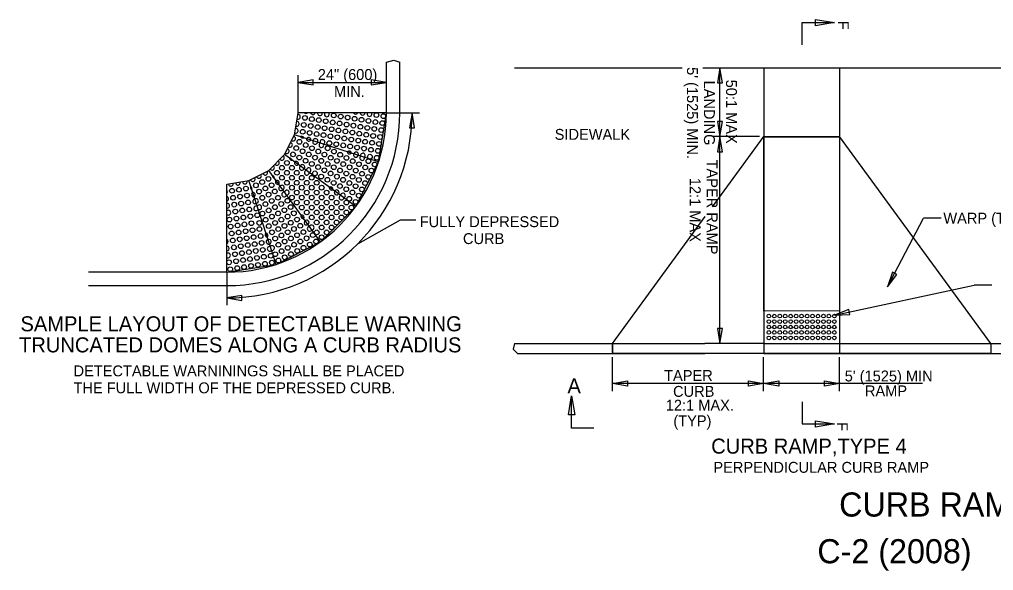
# Model space of a CAD drawing. Extents: x 1.1 to 17, y 0.2 to 10.1.
# Drawn here: x 1.13 to 9.16, y 0.55 to 5.1 of the extents above; entities that cross this region are included whole.
import ezdxf

# ---------------------------------------------------------------- set-up
doc = ezdxf.new("R2010")
doc.units = 0
for name, color, linetype in [('SD_P_Dimension Lines', 7, 'Continuous'), ('SD_P_Dimension Text', 7, 'Continuous'), ('SD_P_Frame', 7, 'Continuous'), ('SD_P_Prop Object Lines', 7, 'Continuous'), ('SD_P_Shading', 7, 'Continuous'), ('SD_P_Subtitles', 7, 'Continuous'), ('SD_X_Exist Object Lines', 7, 'Continuous')]:
    doc.layers.add(name, color=color, linetype=linetype)

msp = doc.modelspace()

# ---------------------------------------------------------------- linework, layer by layer
at = {"layer": 'SD_P_Dimension Lines'}
for p, q in [((7.5818, 4.8912), (7.5818, 5.0742)), ((7.5818, 5.0742), (7.8478, 5.0742)), ((7.6915, 5.1003), (7.8478, 5.0741)), ((7.6915, 5.0478), (7.6915, 5.1003)), ((7.8478, 5.0741), (7.6915, 5.0478)), ((6.9029, 4.7025), (6.8819, 4.5775)), ((6.9028, 4.1336), (6.9028, 4.7026)), ((6.9239, 4.5775), (6.9029, 4.7025)), ((3.424, 4.331), (3.424, 4.6407)), ((3.549, 4.6017), (3.424, 4.5807)), ((3.424, 4.5807), (4.1514, 4.5807)), ((3.424, 4.5807), (3.549, 4.5597)), ((3.549, 4.5597), (3.549, 4.6017)), ((4.1514, 4.5807), (4.0264, 4.6017)), ((4.0264, 4.6017), (4.0264, 4.5597)), ((4.0264, 4.5597), (4.1514, 4.5807)), ((6.8819, 4.5775), (6.9239, 4.5775)), ((4.2625, 4.331), (4.424, 4.331)), ((4.364, 4.331), (4.343, 4.206)), ((4.385, 4.206), (4.364, 4.331)), ((6.8819, 4.2585), (6.9029, 4.1335)), ((6.9239, 4.2585), (6.8819, 4.2585)), ((6.9029, 4.1335), (6.9239, 4.2585)), ((4.343, 4.206), (4.385, 4.206)), ((7.2302, 4.1336), (6.8428, 4.1336)), ((6.9029, 4.1335), (6.8819, 4.0085)), ((6.9028, 2.4266), (6.9028, 4.1336)), ((6.9239, 4.0085), (6.9029, 4.1335)), ((6.8819, 4.0085), (6.9239, 4.0085)), ((8.2838, 2.8953), (8.5801, 3.46)), ((8.7261, 3.46), (8.5801, 3.46)), ((3.9163, 3.2501), (4.2681, 3.4465)), ((4.2681, 3.4465), (4.3935, 3.4465)), ((8.3245, 3.0154), (8.2839, 2.8954)), ((8.2839, 2.8954), (8.3615, 2.9956)), ((8.3615, 2.9956), (8.3245, 3.0154)), ((2.8354, 2.9039), (2.8354, 2.7423)), ((7.8481, 2.6606), (8.9992, 2.9066)), ((9.1452, 2.9066), (8.9992, 2.9066)), ((2.9604, 2.8233), (2.8354, 2.8023)), ((2.9604, 2.7813), (2.9604, 2.8233)), ((2.8354, 2.8023), (2.9604, 2.7813)), ((7.9661, 2.7067), (7.8481, 2.6606)), ((7.8481, 2.6606), (7.9747, 2.6656)), ((7.9747, 2.6656), (7.9661, 2.7067)), ((6.8819, 2.5515), (6.9029, 2.4265)), ((6.9239, 2.5515), (6.8819, 2.5515)), ((6.9029, 2.4265), (6.9239, 2.5515)), ((6.0156, 2.0336), (6.0156, 2.3136)), ((7.2621, 2.0336), (7.2621, 2.3136)), ((7.8881, 2.0336), (7.8881, 2.3136)), ((7.2621, 2.0966), (6.0156, 2.0966)), ((6.0157, 2.0967), (6.1407, 2.1177)), ((6.1407, 2.0757), (6.0157, 2.0967)), ((6.1407, 2.1177), (6.1407, 2.0757)), ((7.1372, 2.1177), (7.2622, 2.0967)), ((7.1372, 2.0757), (7.1372, 2.1177)), ((7.2622, 2.0967), (7.1372, 2.0757)), ((7.2621, 2.0966), (7.3871, 2.1176)), ((7.3871, 2.0756), (7.2621, 2.0966)), ((7.8891, 2.0966), (7.2621, 2.0966)), ((7.3871, 2.1176), (7.3871, 2.0756)), ((7.7641, 2.1176), (7.8891, 2.0966)), ((7.7641, 2.0756), (7.7641, 2.1176)), ((7.8891, 2.0966), (7.7641, 2.0756)), ((8.5734, 2.0966), (7.8891, 2.0966)), ((5.653, 1.8378), (5.6792, 1.994)), ((5.6792, 1.7281), (5.6792, 1.9941)), ((5.6792, 1.994), (5.7055, 1.8378)), ((7.5818, 1.9454), (7.5818, 1.7624)), ((5.7055, 1.8378), (5.653, 1.8378)), ((7.6915, 1.7886), (7.8478, 1.7623)), ((7.6915, 1.7361), (7.6915, 1.7886)), ((5.8622, 1.7281), (5.6792, 1.7281)), ((7.5818, 1.7624), (7.8478, 1.7624)), ((7.8478, 1.7623), (7.6915, 1.7361))]:
    msp.add_line(p, q, dxfattribs=at)
msp.add_arc((2.8354, 4.331), 1.5286, 270, 0, dxfattribs=at)
at = {"layer": 'SD_P_Prop Object Lines'}
for p, q in [((4.1514, 4.7467), (4.2139, 4.7633)), ((4.1514, 4.331), (4.1514, 4.7467)), ((4.2139, 4.7633), (4.2625, 4.7467)), ((4.2625, 4.331), (4.2625, 4.7467)), ((5.2074, 4.7026), (6.5906, 4.7026)), ((6.7611, 4.7026), (10.4881, 4.7026)), ((7.2633, 4.7026), (7.2641, 2.3436)), ((7.8873, 4.7026), (7.8881, 2.3436)), ((4.1514, 4.331), (3.424, 4.331)), ((4.1514, 4.331), (4.2625, 4.331)), ((4.087, 3.9243), (3.3952, 4.1491)), ((6.8403, 3.5549), (7.2633, 4.1336)), ((7.2633, 4.1336), (7.8881, 4.1336)), ((9.1365, 2.4266), (7.8881, 4.1336)), ((3.9001, 3.5574), (3.3116, 3.985)), ((3.6089, 3.2663), (3.1814, 3.8548)), ((2.8354, 3.7424), (3.0173, 3.7712)), ((2.8354, 3.015), (2.8354, 3.7424)), ((3.2421, 3.0794), (3.0173, 3.7712)), ((6.0156, 2.4266), (6.7813, 3.4742)), ((2.8354, 3.015), (1.6941, 3.015)), ((2.8354, 3.015), (2.8354, 2.9039)), ((1.6941, 2.9039), (2.8354, 2.9039)), ((5.2074, 2.4266), (6.7788, 2.4266)), ((6.0156, 2.4266), (6.0156, 2.3436)), ((7.2641, 2.4266), (6.7788, 2.4266)), ((7.2641, 2.4266), (7.8881, 2.4266)), ((7.8881, 2.4266), (8.3871, 2.4266)), ((8.3871, 2.4266), (10.4881, 2.4266)), ((9.1365, 2.4266), (9.1365, 2.3436)), ((5.2344, 2.3436), (6.7788, 2.3436)), ((7.2641, 2.3436), (6.7788, 2.3436)), ((7.2641, 2.3436), (7.8881, 2.3436)), ((7.8881, 2.3436), (8.3871, 2.3436)), ((8.3871, 2.3436), (10.4611, 2.3436))]:
    msp.add_line(p, q, dxfattribs=at)
for points in [[(2.8354, 3.015), (3.2421, 3.0794), (3.6089, 3.2663), (3.9001, 3.5574), (4.087, 3.9243), (4.1514, 4.331)], [(3.0173, 3.7712), (3.1814, 3.8548), (3.3116, 3.985), (3.3952, 4.1491), (3.424, 4.331)], [(5.2074, 2.4266), (5.1984, 2.3796), (5.2344, 2.3436)]]:
    msp.add_lwpolyline(points, dxfattribs=at)
for radius in [1.316, 1.4271]:
    msp.add_arc((2.8354, 4.331), radius, 270, 0, dxfattribs=at)
at = {"layer": 'SD_P_Shading'}
msp.add_line((7.2641, 2.6946), (7.2633, 4.1336), dxfattribs=at)
msp.add_lwpolyline([(7.2633, 4.1336), (7.8876, 4.134), (7.8881, 3.3436), (7.8881, 2.6949), (7.2641, 2.6946)], dxfattribs=at)
msp.add_lwpolyline([(6.0156, 2.4266), (9.1365, 2.4296), (9.1365, 2.3466), (6.0156, 2.3436)], close=True, dxfattribs=at)
at = {"layer": 'SD_X_Exist Object Lines'}
msp.add_line((7.264, 4.1316), (7.8881, 4.1316), dxfattribs=at)
for centre, radius in [((3.4797, 4.2876), 0.0195), ((3.5369, 4.2785), 0.0195), ((3.5941, 4.2695), 0.0195), ((3.6513, 4.2604), 0.0195), ((3.7085, 4.2513), 0.0195), ((3.7176, 4.3085), 0.0195), ((3.7658, 4.2423), 0.0195), ((3.7748, 4.2995), 0.0195), ((3.832, 4.2904), 0.0195), ((3.8893, 4.2814), 0.0195), ((3.9465, 4.2723), 0.0195), ((4.0037, 4.2632), 0.0195), ((4.0609, 4.2542), 0.0195), ((4.07, 4.3114), 0.0195), ((4.1181, 4.2451), 0.0195), ((4.1272, 4.3023), 0.0195), ((3.4616, 4.1732), 0.0195), ((3.4706, 4.2304), 0.0195), ((3.5188, 4.1641), 0.0195), ((3.5278, 4.2213), 0.0195), ((3.5851, 4.2122), 0.0195), ((3.6423, 4.2032), 0.0195), ((3.6995, 4.1941), 0.0195), ((3.7567, 4.1851), 0.0195), ((3.8139, 4.176), 0.0195), ((3.823, 4.2332), 0.0195), ((3.8711, 4.1669), 0.0195), ((3.8802, 4.2241), 0.0195), ((3.9283, 4.1579), 0.0195), ((3.9374, 4.2151), 0.0195), ((3.9946, 4.206), 0.0195), ((4.0518, 4.197), 0.0195), ((4.109, 4.1879), 0.0195), ((3.4347, 4.0906), 0.0195), ((3.576, 4.155), 0.0195), ((3.6332, 4.146), 0.0195), ((3.6814, 4.0797), 0.0195), ((3.6904, 4.1369), 0.0195), ((3.7476, 4.1278), 0.0195), ((3.8049, 4.1188), 0.0195), ((3.8621, 4.1097), 0.0195), ((3.9193, 4.1007), 0.0195), ((3.9765, 4.0916), 0.0195), ((3.9856, 4.1488), 0.0195), ((4.0337, 4.0825), 0.0195), ((4.0428, 4.1397), 0.0195), ((4.1, 4.1307), 0.0195), ((3.4085, 4.039), 0.0195), ((3.4601, 4.0127), 0.0195), ((3.4864, 4.0643), 0.0195), ((3.538, 4.038), 0.0195), ((3.5896, 4.0117), 0.0195), ((3.6675, 4.037), 0.0195), ((3.7191, 4.0107), 0.0195), ((3.7386, 4.0706), 0.0195), ((3.7958, 4.0616), 0.0195), ((3.853, 4.0525), 0.0195), ((3.9102, 4.0434), 0.0195), ((3.9674, 4.0344), 0.0195), ((4.0246, 4.0253), 0.0195), ((4.0819, 4.0163), 0.0195), ((4.0909, 4.0735), 0.0195), ((3.3311, 3.9172), 0.0195), ((3.3822, 3.9874), 0.0195), ((3.4338, 3.9611), 0.0195), ((3.4854, 3.9348), 0.0195), ((3.5117, 3.9864), 0.0195), ((3.5633, 3.9601), 0.0195), ((3.6149, 3.9338), 0.0195), ((3.6412, 3.9854), 0.0195), ((3.6928, 3.9591), 0.0195), ((3.7444, 3.9328), 0.0195), ((3.7707, 3.9844), 0.0195), ((3.8223, 3.9581), 0.0195), ((3.874, 3.9318), 0.0195), ((4.0035, 3.9308), 0.0195), ((4.0156, 3.9681), 0.0195), ((4.0728, 3.959), 0.0195), ((3.2902, 3.8762), 0.0195), ((3.3721, 3.8762), 0.0195), ((3.537, 3.9085), 0.0195), ((3.5886, 3.8822), 0.0195), ((3.6402, 3.8559), 0.0195), ((3.6665, 3.9075), 0.0195), ((3.7181, 3.8812), 0.0195), ((3.7697, 3.8549), 0.0195), ((3.796, 3.9065), 0.0195), ((3.8477, 3.8802), 0.0195), ((3.8993, 3.8539), 0.0195), ((3.9256, 3.9055), 0.0195), ((3.9772, 3.8792), 0.0195), ((4.0288, 3.8529), 0.0195), ((4.0551, 3.9046), 0.0195), ((3.1274, 3.7579), 0.0195), ((3.179, 3.7842), 0.0195), ((3.2492, 3.8352), 0.0195), ((3.2902, 3.7943), 0.0195), ((3.3311, 3.8352), 0.0195), ((3.3721, 3.7943), 0.0195), ((3.4131, 3.8352), 0.0195), ((3.454, 3.7943), 0.0195), ((3.5359, 3.7943), 0.0195), ((3.5623, 3.8306), 0.0195), ((3.6139, 3.8043), 0.0195), ((3.6655, 3.778), 0.0195), ((3.6918, 3.8296), 0.0195), ((3.7434, 3.8033), 0.0195), ((3.7951, 3.777), 0.0195), ((3.8214, 3.8286), 0.0195), ((3.873, 3.8023), 0.0195), ((3.9246, 3.776), 0.0195), ((3.9509, 3.8276), 0.0195), ((4.0025, 3.8013), 0.0195), ((2.8788, 3.6867), 0.0195), ((2.936, 3.6957), 0.0195), ((2.9932, 3.7048), 0.0195), ((3.0758, 3.7316), 0.0195), ((3.1021, 3.68), 0.0195), ((3.1537, 3.7063), 0.0195), ((3.2053, 3.7326), 0.0195), ((3.2316, 3.681), 0.0195), ((3.3311, 3.7533), 0.0195), ((3.3721, 3.7124), 0.0195), ((3.4131, 3.7533), 0.0195), ((3.454, 3.7124), 0.0195), ((3.495, 3.7533), 0.0195), ((3.5359, 3.7124), 0.0195), ((3.5769, 3.7533), 0.0195), ((3.6179, 3.7124), 0.0195), ((3.7171, 3.7517), 0.0195), ((3.7688, 3.7254), 0.0195), ((3.8204, 3.6991), 0.0195), ((3.8467, 3.7507), 0.0195), ((3.8983, 3.7244), 0.0195), ((3.9499, 3.6981), 0.0195), ((3.9762, 3.7497), 0.0195), ((2.8879, 3.6295), 0.0195), ((2.9451, 3.6385), 0.0195), ((3.0023, 3.6476), 0.0195), ((3.1284, 3.6284), 0.0195), ((3.18, 3.6547), 0.0195), ((3.2063, 3.6031), 0.0195), ((3.2579, 3.6294), 0.0195), ((3.3358, 3.6041), 0.0195), ((3.3721, 3.6304), 0.0195), ((3.4131, 3.6714), 0.0195), ((3.454, 3.6304), 0.0195), ((3.495, 3.6714), 0.0195), ((3.5359, 3.6304), 0.0195), ((3.5769, 3.6714), 0.0195), ((3.6179, 3.6304), 0.0195), ((3.6588, 3.6714), 0.0195), ((3.6998, 3.6304), 0.0195), ((3.8457, 3.6212), 0.0195), ((3.872, 3.6728), 0.0195), ((3.9236, 3.6465), 0.0195), ((2.8969, 3.5723), 0.0195), ((2.906, 3.515), 0.0195), ((2.9541, 3.5813), 0.0195), ((2.9632, 3.5241), 0.0195), ((3.0113, 3.5904), 0.0195), ((3.0204, 3.5332), 0.0195), ((3.1547, 3.5768), 0.0195), ((3.181, 3.5252), 0.0195), ((3.2326, 3.5515), 0.0195), ((3.2842, 3.5778), 0.0195), ((3.3105, 3.5262), 0.0195), ((3.3621, 3.5525), 0.0195), ((3.4131, 3.5895), 0.0195), ((3.454, 3.5485), 0.0195), ((3.495, 3.5895), 0.0195), ((3.5359, 3.5485), 0.0195), ((3.5769, 3.5895), 0.0195), ((3.6179, 3.5485), 0.0195), ((3.6588, 3.5895), 0.0195), ((3.6998, 3.5485), 0.0195), ((3.7407, 3.5895), 0.0195), ((3.7817, 3.5485), 0.0195), ((3.8227, 3.5895), 0.0195), ((3.8636, 3.5485), 0.0195), ((3.8973, 3.5949), 0.0195), ((2.8578, 3.4488), 0.0195), ((2.915, 3.4578), 0.0195), ((2.9723, 3.4669), 0.0195), ((3.0295, 3.4759), 0.0195), ((3.0867, 3.485), 0.0195), ((3.1294, 3.4989), 0.0195), ((3.1556, 3.4473), 0.0195), ((3.2073, 3.4736), 0.0195), ((3.2589, 3.4999), 0.0195), ((3.2852, 3.4482), 0.0195), ((3.3368, 3.4745), 0.0195), ((3.3884, 3.5008), 0.0195), ((3.4147, 3.4492), 0.0195), ((3.495, 3.5076), 0.0195), ((3.5359, 3.4666), 0.0195), ((3.5769, 3.5076), 0.0195), ((3.6179, 3.4666), 0.0195), ((3.6588, 3.5076), 0.0195), ((3.6998, 3.4666), 0.0195), ((3.7407, 3.5076), 0.0195), ((3.7817, 3.4666), 0.0195), ((3.8227, 3.5076), 0.0195), ((2.8669, 3.3916), 0.0195), ((2.9241, 3.4006), 0.0195), ((2.9813, 3.4097), 0.0195), ((3.0385, 3.4187), 0.0195), ((3.0476, 3.3615), 0.0195), ((3.104, 3.421), 0.0195), ((3.1048, 3.3706), 0.0195), ((3.1819, 3.3956), 0.0195), ((3.2336, 3.4219), 0.0195), ((3.2599, 3.3703), 0.0195), ((3.3115, 3.3966), 0.0195), ((3.3631, 3.4229), 0.0195), ((3.3894, 3.3713), 0.0195), ((3.441, 3.3976), 0.0195), ((3.5769, 3.4256), 0.0195), ((3.6179, 3.3847), 0.0195), ((3.6588, 3.4256), 0.0195), ((3.6998, 3.3847), 0.0195), ((3.7407, 3.4256), 0.0195), ((2.876, 3.3343), 0.0195), ((2.885, 3.2771), 0.0195), ((2.9332, 3.3434), 0.0195), ((2.9422, 3.2862), 0.0195), ((2.9904, 3.3525), 0.0195), ((2.9994, 3.2952), 0.0195), ((3.0567, 3.3043), 0.0195), ((3.1139, 3.3134), 0.0195), ((3.2082, 3.344), 0.0195), ((3.2345, 3.2924), 0.0195), ((3.2862, 3.3187), 0.0195), ((3.3378, 3.345), 0.0195), ((3.3641, 3.2934), 0.0195), ((3.4157, 3.3197), 0.0195), ((3.4673, 3.346), 0.0195), ((3.4936, 3.2944), 0.0195), ((3.5452, 3.3207), 0.0195), ((3.5769, 3.3437), 0.0195), ((3.6179, 3.3028), 0.0195), ((3.6588, 3.3437), 0.0195), ((2.8941, 3.2199), 0.0195), ((2.9513, 3.229), 0.0195), ((3.0085, 3.238), 0.0195), ((3.0657, 3.2471), 0.0195), ((3.1229, 3.2562), 0.0195), ((3.132, 3.1989), 0.0195), ((3.2608, 3.2408), 0.0195), ((3.3125, 3.2671), 0.0195), ((3.3388, 3.2155), 0.0195), ((3.3904, 3.2418), 0.0195), ((3.442, 3.2681), 0.0195), ((3.4683, 3.2165), 0.0195), ((3.5199, 3.2428), 0.0195), ((3.5715, 3.2691), 0.0195), ((2.9031, 3.1627), 0.0195), ((2.9604, 3.1718), 0.0195), ((2.9694, 3.1145), 0.0195), ((3.0176, 3.1808), 0.0195), ((3.0266, 3.1236), 0.0195), ((3.0748, 3.1899), 0.0195), ((3.0838, 3.1327), 0.0195), ((3.1411, 3.1417), 0.0195), ((3.1983, 3.1508), 0.0195), ((3.2355, 3.1629), 0.0195), ((3.2871, 3.1892), 0.0195), ((3.3134, 3.1376), 0.0195), ((3.3651, 3.1639), 0.0195), ((3.4167, 3.1902), 0.0195), ((2.855, 3.0964), 0.0195), ((2.864, 3.0392), 0.0195), ((2.9122, 3.1055), 0.0195), ((2.9213, 3.0483), 0.0195), ((2.9785, 3.0573), 0.0195), ((3.0357, 3.0664), 0.0195), ((3.0929, 3.0755), 0.0195), ((3.1501, 3.0845), 0.0195), ((3.2073, 3.0936), 0.0195), ((3.2618, 3.1113), 0.0195), ((7.3061, 2.6525), 0.0151), ((7.3511, 2.6525), 0.0151), ((7.3961, 2.6525), 0.0151), ((7.4411, 2.6525), 0.0151), ((7.4861, 2.6525), 0.0151), ((7.5311, 2.6525), 0.0151), ((7.5761, 2.6525), 0.0151), ((7.6211, 2.6525), 0.0151), ((7.6661, 2.6525), 0.0151), ((7.7111, 2.6525), 0.0151), ((7.7561, 2.6525), 0.0151), ((7.8011, 2.6525), 0.0151), ((7.8461, 2.6525), 0.0151), ((7.3061, 2.6075), 0.0151), ((7.3061, 2.5625), 0.0151), ((7.3511, 2.6075), 0.0151), ((7.3511, 2.5625), 0.0151), ((7.3961, 2.6075), 0.0151), ((7.3961, 2.5625), 0.0151), ((7.4411, 2.6075), 0.0151), ((7.4411, 2.5625), 0.0151), ((7.4861, 2.6075), 0.0151), ((7.4861, 2.5625), 0.0151), ((7.5311, 2.6075), 0.0151), ((7.5311, 2.5625), 0.0151), ((7.5761, 2.6075), 0.0151), ((7.5761, 2.5625), 0.0151), ((7.6211, 2.6075), 0.0151), ((7.6211, 2.5625), 0.0151), ((7.6661, 2.6075), 0.0151), ((7.6661, 2.5625), 0.0151), ((7.7111, 2.6075), 0.0151), ((7.7111, 2.5625), 0.0151), ((7.7561, 2.6075), 0.0151), ((7.7561, 2.5625), 0.0151), ((7.8011, 2.6075), 0.0151), ((7.8011, 2.5625), 0.0151), ((7.8461, 2.6075), 0.0151), ((7.8461, 2.5625), 0.0151), ((7.3061, 2.5175), 0.0151), ((7.3511, 2.5175), 0.0151), ((7.3961, 2.5175), 0.0151), ((7.4411, 2.5175), 0.0151), ((7.4861, 2.5175), 0.0151), ((7.5311, 2.5175), 0.0151), ((7.5761, 2.5175), 0.0151), ((7.6211, 2.5175), 0.0151), ((7.6661, 2.5175), 0.0151), ((7.7111, 2.5175), 0.0151), ((7.7561, 2.5175), 0.0151), ((7.8011, 2.5175), 0.0151), ((7.8461, 2.5175), 0.0151), ((7.3061, 2.4725), 0.0151), ((7.3511, 2.4725), 0.0151), ((7.3961, 2.4725), 0.0151), ((7.4411, 2.4725), 0.0151), ((7.4861, 2.4725), 0.0151), ((7.5311, 2.4725), 0.0151), ((7.5761, 2.4725), 0.0151), ((7.6211, 2.4725), 0.0151), ((7.6661, 2.4725), 0.0151), ((7.7111, 2.4725), 0.0151), ((7.7561, 2.4725), 0.0151), ((7.8011, 2.4725), 0.0151), ((7.8461, 2.4725), 0.0151)]:
    msp.add_circle(centre, radius, dxfattribs=at)
for centre, start, end in [((3.4134, 4.2394), 249.44245, 92.55755), ((3.4225, 4.2966), 249.44245, 92.55755), ((3.4888, 4.3448), 225.21153, 314.78847), ((3.546, 4.3357), 194.13651, 345.86349), ((3.6032, 4.3267), 167.21775, 12.78225), ((3.6604, 4.3176), 136.6285, 43.3715), ((3.8983, 4.3386), 202.9718, 337.0282), ((3.9555, 4.3295), 175.6872, 4.3128), ((4.0127, 4.3205), 147.26998, 32.73002), ((3.4044, 4.1822), 249.44245, 92.55755), ((3.3831, 4.1169), 231.44245, 74.55755), ((3.4525, 4.1159), 27.21153, 116.78847), ((3.461, 4.1422), 207.21153, 296.78847), ((3.5097, 4.1069), 356.13651, 147.86349), ((3.5127, 4.1159), 176.13651, 327.86349), ((3.5643, 4.0896), 149.21775, 354.78225), ((3.5669, 4.0978), 329.21775, 174.78225), ((3.6242, 4.0888), 298.6285, 205.3715), ((3.3305, 4.0137), 231.44245, 74.55755), ((3.3568, 4.0653), 231.44245, 74.55755), ((3.6159, 4.0633), 118.6285, 25.3715), ((3.2902, 3.9581), 213.44245, 56.55755), ((3.3559, 3.9358), 9.21153, 98.78847), ((3.3721, 3.9581), 189.21153, 278.78847), ((3.8439, 3.9953), 4.9718, 139.0282), ((3.8486, 4.0097), 184.9718, 319.0282), ((3.9003, 3.9834), 157.6872, 346.3128), ((3.9012, 3.9862), 337.6872, 166.3128), ((3.9519, 3.9571), 129.26998, 14.73002), ((3.9584, 3.9772), 309.26998, 194.73002), ((3.2083, 3.8762), 213.44245, 56.55755), ((3.2492, 3.9172), 213.44245, 56.55755), ((3.4131, 3.9172), 158.13651, 309.86349), ((3.4075, 3.9095), 338.13651, 129.86349), ((3.454, 3.8762), 131.21775, 336.78225), ((3.4591, 3.8832), 311.21775, 156.78225), ((3.5107, 3.8569), 280.6285, 187.3715), ((3.0495, 3.7832), 195.44245, 38.55755), ((3.1011, 3.8095), 195.44245, 38.55755), ((3.1527, 3.8358), 195.44245, 38.55755), ((3.2306, 3.8105), 171.21153, 260.78847), ((3.2083, 3.7943), 351.21153, 80.78847), ((3.495, 3.8352), 100.6285, 7.3715), ((2.8697, 3.7439), 177.44245, 20.55755), ((2.9269, 3.753), 177.44245, 20.55755), ((2.9842, 3.762), 177.44245, 20.55755), ((3.0504, 3.7139), 153.21153, 242.78847), ((3.0242, 3.7053), 333.21153, 62.78847), ((3.2569, 3.7589), 140.13651, 291.86349), ((3.2492, 3.7533), 320.13651, 111.86349), ((3.2832, 3.7073), 113.21775, 318.78225), ((3.2902, 3.7124), 293.21775, 138.78225), ((3.6998, 3.7124), 166.9718, 301.0282), ((3.6908, 3.7001), 346.9718, 121.0282), ((2.8216, 3.6776), 315.21153, 44.78847), ((2.8306, 3.6204), 284.13651, 75.86349), ((3.0595, 3.6567), 122.13651, 273.86349), ((3.0505, 3.6537), 302.13651, 93.86349), ((3.0686, 3.5994), 95.21775, 300.78225), ((3.0768, 3.6021), 275.21775, 120.78225), ((3.3095, 3.6557), 82.6285, 349.3715), ((3.3311, 3.6714), 262.6285, 169.3715), ((3.7407, 3.6714), 139.6872, 328.3128), ((3.7425, 3.6738), 319.6872, 148.3128), ((3.7817, 3.6304), 111.26998, 356.73002), ((3.7941, 3.6475), 291.26998, 176.73002), ((2.8397, 3.5632), 257.21775, 102.78225), ((3.0776, 3.5422), 64.6285, 331.3715), ((3.1031, 3.5505), 244.6285, 151.3715), ((2.8488, 3.506), 226.6285, 133.3715), ((3.4663, 3.4755), 148.9718, 283.0282), ((3.454, 3.4666), 328.9718, 103.0282), ((3.4926, 3.4239), 121.6872, 310.3128), ((3.495, 3.4256), 301.6872, 130.3128), ((3.5189, 3.3723), 93.26998, 338.73002), ((3.5359, 3.3847), 273.26998, 158.73002), ((3.1711, 3.3224), 130.9718, 265.0282), ((3.1566, 3.3177), 310.9718, 85.0282), ((2.8278, 3.2681), 292.9718, 67.0282), ((2.8369, 3.2108), 265.6872, 94.3128), ((3.1801, 3.2652), 103.6872, 292.3128), ((3.1892, 3.208), 75.26998, 320.73002), ((3.1829, 3.2661), 283.6872, 112.3128), ((3.2092, 3.2145), 255.26998, 140.73002), ((2.8459, 3.1536), 237.26998, 122.73002)]:
    msp.add_arc(centre, 0.0195, start, end, dxfattribs=at)

# ---------------------------------------------------------------- texts
at = {"layer": 'SD_P_Dimension Text'}
for s, rotation, p in [('F', 270, (7.8756, 5.0899)), ("5' (1525) MIN.", 270, (6.6308, 4.7071)), ('LANDING', 270, (6.7706, 4.5958)), ('50:1 MAX', 270, (6.9529, 4.6033)), ('TAPER RAMP', 270, (6.7939, 3.9438)), ('12:1 MAX', 270, (6.6541, 3.7934)), ('WARP (TYP)', 360, (8.7451, 3.4156)), (' TAPER', 360, (6.4085, 2.1176)), ('CURB', 360, (6.5159, 1.9862)), ('12:1 MAX.', 360, (6.4561, 1.8721)), ('(TYP)', 360, (6.5185, 1.7434)), ('F', 270, (7.867, 1.7781))]:
    msp.add_text(s, height=0.09, rotation=rotation, dxfattribs=at).set_placement(p)
for s, height, p in [('24" (600)', 0.09, (3.5859, 4.6011)), ('MIN.', 0.09, (3.7198, 4.4612)), ('SIDEWALK', 0.09, (5.5399, 4.1072)), ('FULLY DEPRESSED', 0.09, (4.427, 3.3867)), ('CURB', 0.09, (4.7833, 3.2469)), ('DETECTABLE WARNININGS SHALL BE PLACED', 0.09, (1.5716, 2.1554)), ("5' (1525) MIN", 0.089998, (7.9318, 2.1134)), ('THE FULL WIDTH OF THE DEPRESSED CURB.', 0.09, (1.5716, 2.0156)), ('A', 0.124, (5.6451, 2.0154)), ('RAMP', 0.09, (8.0982, 1.9906)), ('PERPENDICULAR CURB RAMP', 0.089998, (6.8485, 1.3595))]:
    msp.add_text(s, height=height, dxfattribs=at).set_placement(p)
at = {"layer": 'SD_P_Frame'}
for s, p in [('CURB RAMPS, TYPES 2, 3, & 4', (7.8858, 0.9984)), ('C-2 (2008) ', (7.706, 0.6129))]:
    msp.add_text(s, height=0.198994, dxfattribs=at).set_placement(p)
at = {"layer": 'SD_P_Subtitles'}
for s, p in [('SAMPLE LAYOUT OF DETECTABLE WARNING', (1.134, 2.527)), ('TRUNCATED DOMES ALONG A CURB RADIUS', (1.1222, 2.3531)), ('CURB RAMP,TYPE 4', (6.8306, 1.5175))]:
    msp.add_text(s, height=0.124002, dxfattribs=at).set_placement(p)

doc.saveas('drawing.dxf')
